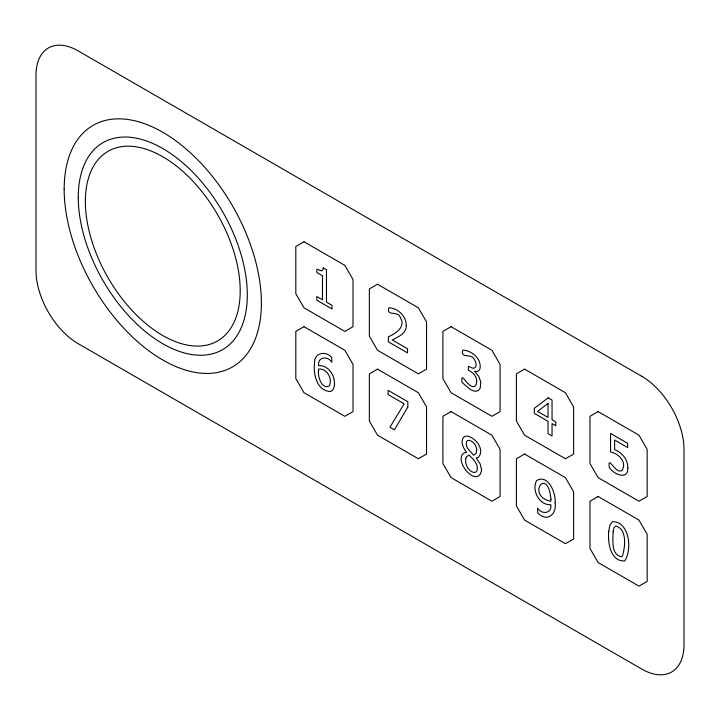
<?xml version="1.0" encoding="UTF-8"?>
<svg xmlns="http://www.w3.org/2000/svg" width="720" height="720" viewBox="0 0 720 720"><rect width="100%" height="100%" fill="white"/><g stroke="black" fill="none" stroke-linecap="round" stroke-linejoin="round"><path stroke-width="1.08" d="M318.555 370.053C317.457 376.002 321.579 390.132 329.391 385.857C332.64 378.54 327.168 368.37 318.618 369.072L318.555 370.053M550.908 499.086L550.818 501.3C525.429 495.945 547.704 464.994 550.908 499.086M608.769 531.162C607.527 542.196 610.281 561.564 624.672 560.988C632.349 550.269 629.712 521.415 612.432 521.64L609.984 524.763L608.769 531.162M613.089 531.873C613.125 539.739 610.677 554.688 621.405 556.713L622.395 556.101C625.194 547.11 627.399 529.209 615.708 525.924L613.944 527.742L613.089 531.873M314.55 363.501C313.101 374.202 317.106 390.861 330.093 391.518A13.977 8.073 60 0 0 333.702 388.242C336.978 378.594 329.598 364.833 318.618 365.643C317.421 356.742 327.798 355.527 331.803 362.223L331.803 357.624C325.809 350.163 313.551 352.845 314.55 363.501M555.102 502.542C557.046 514.449 546.84 522.738 537.633 512.748L537.633 508.14C541.674 514.872 552.159 513.729 550.8 504.711C539.361 505.566 531.297 490.104 536.652 480.573C548.145 473.562 556.2 493.641 555.102 502.542M476.694 381.456L476.253 384.435L474.984 386.037C468.666 390.447 460.197 368.496 462.042 382.518L470.538 389.637L474.894 391.311L478.179 390.726L480.213 388.296L480.78 381.996L478.755 376.362L474.588 371.304L476.775 371.556L478.638 370.8L479.898 369.108C482.112 359.235 472.113 350.649 462.897 350.073C459.657 359.118 472.113 352.701 474.48 359.82C476.01 362.034 477.342 366.516 474.345 368.1L472.32 368.091L468.387 366.201L468.387 370.206C472.761 372.312 477 376.209 476.694 381.456M627.813 467.901C628.425 480.789 613.089 474.147 609.3 467.334C607.518 453.708 615.897 475.137 621.99 470.34C627.345 462.195 618.471 453.465 610.569 451.971L610.569 433.485L627.624 443.331L627.624 447.543L614.601 440.028L614.601 449.568C621.99 452.556 628.092 459.612 627.813 467.901M476.748 449.865L476.1 453.384L473.634 455.274L467.955 448.686A6.291 3.636 60 0 1 466.29 443.538L466.65 441.549L467.739 440.478L469.395 440.352C473.535 441.558 476.586 445.572 476.748 449.865M481.608 470.196C478.116 488.304 455.013 463.761 462.708 454.023L464.364 452.772L466.623 452.385C463.491 448.353 460.062 441.981 463.608 437.238A12.627 7.29 60 0 1 467.775 436.185C476.064 438.075 485.343 450.198 478.125 457.488L476.1 457.902L480.213 463.986L481.608 470.196M465.786 458.451C464.787 464.157 468.009 470.97 473.895 472.518L475.74 472.221L476.937 470.754C478.917 464.229 473.13 459.243 469.125 455.04L466.479 456.768L465.786 458.451M406.251 325.404C406.719 333.495 398.196 336.861 392.265 339.957L407.538 348.777L407.538 352.899L388.359 341.82L388.359 336.789C395.595 333.738 406.008 326.835 400.464 317.799C398.466 310.248 385.695 316.854 389.007 307.737C398.061 308.286 406.287 316.161 406.251 325.404M323.253 267.912L322.731 270.063L321.552 270.9L316.845 269.226L316.845 272.502L322.479 275.76L322.479 299.808L316.845 296.559L316.845 300.222L331.992 308.97L331.992 305.307L326.484 302.121L326.484 269.784L323.253 267.912M407.817 407.079L394.371 429.831L389.925 427.266L404.163 403.821L388.089 394.542L388.089 390.321L407.817 401.706L407.817 407.079M548.037 403.416L537.561 411.399L548.037 417.447L548.037 403.416M548.199 397.854L534.303 408.312L534.303 413.37L548.037 421.299L548.037 433.638L552.042 435.951L552.042 423.612L555.741 425.745L555.741 421.893L552.042 419.76L552.042 400.068L548.199 397.854M303.993 241.776L295.821 246.492L295.821 293.67L303.993 307.818L344.844 331.407L353.016 326.691L353.016 279.513L344.844 265.365L303.993 241.776M303.993 326.691L295.821 331.407L295.821 378.576L303.993 392.733L344.844 416.313L353.016 411.597L353.016 364.428L344.844 350.271L303.993 326.691M377.523 284.229L369.36 288.954L369.36 336.123L377.523 350.271L418.374 373.86L426.546 369.144L426.546 321.966L418.374 307.818L377.523 284.229M377.523 369.144L369.36 373.86L369.36 421.029L377.523 435.186L418.374 458.766L426.546 454.05L426.546 406.881L418.374 392.733L377.523 369.144M451.062 326.691L442.89 331.407L442.89 378.576L451.062 392.724L491.913 416.313L500.085 411.597L500.085 364.428L491.913 350.271L451.062 326.691M451.062 411.597L442.89 416.313L442.89 463.491L451.062 477.639L491.913 501.228L500.085 496.503L500.085 449.334L491.913 435.186L451.062 411.597M524.592 369.144L516.42 373.86L516.42 421.029L524.592 435.186L565.443 458.766L573.615 454.05L573.615 406.881L565.443 392.724L524.592 369.144M524.592 454.05L516.42 458.766L516.42 505.944L524.592 520.092L565.443 543.681L573.615 538.965L573.615 491.787L565.443 477.639L524.592 454.05M598.131 411.597L589.959 416.313L589.959 463.482L598.131 477.639L638.982 501.219L647.154 496.503L647.154 449.334L638.982 435.186L598.131 411.597M598.131 496.503L589.959 501.219L589.959 548.397L598.131 562.545L638.982 586.134L647.154 581.418L647.154 534.24L638.982 520.092L598.131 496.503M641.736 376.263L78.264 50.94A59.769 34.506 60 0 0 36 75.339L36 270.54A59.769 34.506 60 0 0 78.264 343.737L641.736 669.06A59.769 34.506 60 0 0 684 644.661L684 449.46A59.769 34.506 60 0 0 641.736 376.263M64.17 189.207A139.455 80.514 60 0 0 212.085 373.212A139.455 80.514 60 0 0 212.085 175.995A139.455 80.514 60 0 0 64.17 189.207M78.264 197.343A119.529 69.012 60 0 0 205.047 355.059A119.529 69.012 60 0 0 205.047 186.012A119.529 69.012 60 0 0 78.264 197.343M85.365 201.438A109.485 63.207 60 0 0 201.492 345.906A109.485 63.207 60 0 0 201.492 191.07A109.485 63.207 60 0 0 85.365 201.438"/></g></svg>
